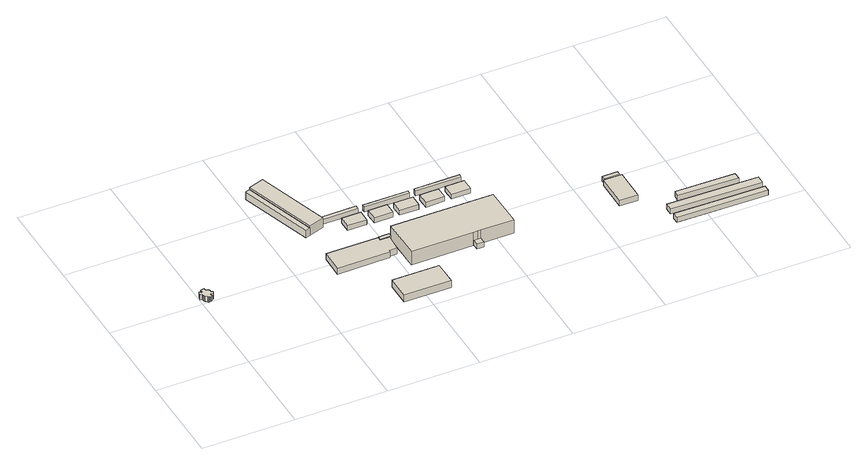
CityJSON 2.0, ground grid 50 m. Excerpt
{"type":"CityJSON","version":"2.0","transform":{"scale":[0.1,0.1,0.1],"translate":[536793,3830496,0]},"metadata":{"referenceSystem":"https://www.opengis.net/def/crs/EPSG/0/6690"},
"CityObjects":{
"building1":{"type":"Building","attributes":{"class":"3003","BuildingDetailAttribute.specifiedBuildingCoverageRate":0.6,"BuildingDetailAttribute.surveyYear":2017,"BuildingTsunamiRiskAttribute.description":"1","BuildingTsunamiRiskAttribute.rank":"2","BuildingTsunamiRiskAttribute.depth":2.81,"BuildingHighTideRiskAttribute.description":"1","BuildingHighTideRiskAttribute.rank":"2","BuildingHighTideRiskAttribute.depth":2,"BuildingIDAttribute.prefecture":"27","BuildingIDAttribute.city":"27125"},"geometry":[{"type":"Solid","lod":"1","boundaries":[[[[0,1,2,3,4,5,6,7,8,9,10,11,12,13,14,15,16,17,18,19,20,21,22,23,24,25,26,27,28,29,30,31,32]],[[31,33,34,32]],[[30,35,33,31]],[[29,36,35,30]],[[28,37,36,29]],[[27,38,37,28]],[[26,39,38,27]],[[25,40,39,26]],[[24,41,40,25]],[[23,42,41,24]],[[22,43,42,23]],[[21,44,43,22]],[[20,45,44,21]],[[19,46,45,20]],[[18,47,46,19]],[[17,48,47,18]],[[16,49,48,17]],[[15,50,49,16]],[[14,51,50,15]],[[13,52,51,14]],[[12,53,52,13]],[[11,54,53,12]],[[10,55,54,11]],[[9,56,55,10]],[[8,57,56,9]],[[7,58,57,8]],[[6,59,58,7]],[[5,60,59,6]],[[4,61,60,5]],[[3,62,61,4]],[[2,63,62,3]],[[1,64,63,2]],[[0,65,64,1]],[[32,34,65,0]],[[33,35,36,37,38,39,40,41,42,43,44,45,46,47,48,49,50,51,52,53,54,55,56,57,58,59,60,61,62,63,64,65,34]]]]}]},
"building2":{"type":"Building","attributes":{"計測周辺長":88.62,"1/2500図郭":91,"区名":"住之江区","町丁目名称":"南港南７丁目","街区番号":3,"class":"3003","usage":"452","measuredHeight":4.7,"storeysAboveGround":1,"BuildingDetailAttribute.buildingRoofEdgeArea":104.43,"BuildingDetailAttribute.buildingStructureType":"610","BuildingDetailAttribute.buildingStructureOrgType":"2","BuildingDetailAttribute.detailedUsage":"1610","BuildingDetailAttribute.specifiedBuildingCoverageRate":0.6,"BuildingDetailAttribute.surveyYear":2017,"BuildingHighTideRiskAttribute.description":"1","BuildingHighTideRiskAttribute.rank":"2","BuildingHighTideRiskAttribute.depth":1.78,"BuildingIDAttribute.prefecture":"27","BuildingIDAttribute.city":"27125"},"geometry":[{"type":"Solid","lod":"1","boundaries":[[[[66,67,68,69]],[[68,70,71,69]],[[67,72,70,68]],[[66,73,72,67]],[[69,71,73,66]],[[70,72,73,71]]]]}]},
"building3":{"type":"Building","attributes":{"計測周辺長":101.3,"1/2500図郭":91,"区名":"住之江区","町丁目名称":"南港南７丁目","街区番号":3,"class":"3001","usage":"452","measuredHeight":6.1,"storeysAboveGround":1,"BuildingDetailAttribute.buildingRoofEdgeArea":369.72,"BuildingDetailAttribute.buildingStructureType":"610","BuildingDetailAttribute.buildingStructureOrgType":"2","BuildingDetailAttribute.detailedUsage":"1610","BuildingDetailAttribute.specifiedBuildingCoverageRate":0.6,"BuildingDetailAttribute.surveyYear":2017,"BuildingHighTideRiskAttribute.description":"1","BuildingHighTideRiskAttribute.rank":"2","BuildingHighTideRiskAttribute.depth":1.75,"BuildingIDAttribute.prefecture":"27","BuildingIDAttribute.city":"27125"},"geometry":[{"type":"Solid","lod":"1","boundaries":[[[[69,74,75,66]],[[75,76,77,66]],[[74,78,76,75]],[[69,79,78,74]],[[66,77,79,69]],[[76,78,79,77]]]]}]},
"building4":{"type":"Building","attributes":{"計測周辺長":91.32,"1/2500図郭":91,"区名":"住之江区","町丁目名称":"南港南７丁目","街区番号":3,"class":"3001","usage":"452","measuredHeight":3.6,"storeysAboveGround":2,"BuildingDetailAttribute.buildingRoofEdgeArea":403.12,"BuildingDetailAttribute.buildingStructureType":"603","BuildingDetailAttribute.buildingStructureOrgType":"3","BuildingDetailAttribute.detailedUsage":"1610","BuildingDetailAttribute.specifiedBuildingCoverageRate":0.6,"BuildingDetailAttribute.surveyYear":2017,"BuildingHighTideRiskAttribute.description":"1","BuildingHighTideRiskAttribute.rank":"2","BuildingHighTideRiskAttribute.depth":1.84,"BuildingIDAttribute.prefecture":"27","BuildingIDAttribute.city":"27125"},"geometry":[{"type":"Solid","lod":"1","boundaries":[[[[80,81,82,83,84,85,86,87]],[[86,88,89,87]],[[85,90,88,86]],[[84,91,90,85]],[[83,92,91,84]],[[82,93,92,83]],[[81,94,93,82]],[[80,95,94,81]],[[87,89,95,80]],[[88,90,91,92,93,94,95,89]]]]}]},
"building5":{"type":"Building","attributes":{"計測周辺長":76.98,"1/2500図郭":91,"区名":"住之江区","町丁目名称":"南港南７丁目","街区番号":3,"class":"3001","usage":"452","measuredHeight":4.4,"storeysAboveGround":1,"BuildingDetailAttribute.buildingRoofEdgeArea":332.96,"BuildingDetailAttribute.buildingStructureType":"610","BuildingDetailAttribute.buildingStructureOrgType":"2","BuildingDetailAttribute.detailedUsage":"1610","BuildingDetailAttribute.specifiedBuildingCoverageRate":0.6,"BuildingDetailAttribute.surveyYear":2017,"BuildingHighTideRiskAttribute.description":"1","BuildingHighTideRiskAttribute.rank":"2","BuildingHighTideRiskAttribute.depth":2.05,"BuildingIDAttribute.prefecture":"27","BuildingIDAttribute.city":"27125"},"geometry":[{"type":"Solid","lod":"1","boundaries":[[[[96,97,98,99]],[[98,100,101,99]],[[97,102,100,98]],[[96,103,102,97]],[[99,101,103,96]],[[100,102,103,101]]]]}]},
"building6":{"type":"Building","attributes":{"計測周辺長":43.56,"1/2500図郭":91,"区名":"住之江区","町丁目名称":"南港南７丁目","街区番号":3,"class":"3003","usage":"452","storeysAboveGround":1,"BuildingDetailAttribute.buildingRoofEdgeArea":43.13,"BuildingDetailAttribute.buildingStructureType":"610","BuildingDetailAttribute.buildingStructureOrgType":"2","BuildingDetailAttribute.detailedUsage":"1610","BuildingDetailAttribute.specifiedBuildingCoverageRate":0.6,"BuildingDetailAttribute.surveyYear":2017,"BuildingHighTideRiskAttribute.description":"1","BuildingHighTideRiskAttribute.rank":"2","BuildingHighTideRiskAttribute.depth":1.66,"BuildingIDAttribute.prefecture":"27","BuildingIDAttribute.city":"27125"},"geometry":[{"type":"Solid","lod":"1","boundaries":[[[[104,105,106,107]],[[106,108,109,107]],[[105,110,108,106]],[[104,111,110,105]],[[107,109,111,104]],[[108,110,111,109]]]]}]},
"building7":{"type":"Building","attributes":{"計測周辺長":33.85,"1/2500図郭":91,"区名":"住之江区","町丁目名称":"南港南７丁目","街区番号":3,"class":"3003","usage":"452","storeysAboveGround":1,"BuildingDetailAttribute.buildingRoofEdgeArea":68.13,"BuildingDetailAttribute.buildingStructureType":"610","BuildingDetailAttribute.buildingStructureOrgType":"2","BuildingDetailAttribute.detailedUsage":"1610","BuildingDetailAttribute.specifiedBuildingCoverageRate":0.6,"BuildingDetailAttribute.surveyYear":2017,"BuildingHighTideRiskAttribute.description":"1","BuildingHighTideRiskAttribute.rank":"2","BuildingHighTideRiskAttribute.depth":1.8,"BuildingIDAttribute.prefecture":"27","BuildingIDAttribute.city":"27125"},"geometry":[{"type":"Solid","lod":"1","boundaries":[[[[112,113,114,115]],[[114,116,117,115]],[[113,118,116,114]],[[112,119,118,113]],[[115,117,119,112]],[[116,118,119,117]]]]}]},
"building8":{"type":"Building","attributes":{"class":"3001","BuildingDetailAttribute.specifiedBuildingCoverageRate":0.6,"BuildingDetailAttribute.surveyYear":2017,"BuildingHighTideRiskAttribute.description":"1","BuildingHighTideRiskAttribute.rank":"2","BuildingHighTideRiskAttribute.depth":1.89,"BuildingIDAttribute.prefecture":"27","BuildingIDAttribute.city":"27125"},"geometry":[{"type":"Solid","lod":"1","boundaries":[[[[120,121,122,123]],[[122,124,125,123]],[[121,126,124,122]],[[120,127,126,121]],[[123,125,127,120]],[[124,126,127,125]]]]}]},
"building9":{"type":"Building","attributes":{"計測周辺長":33.86,"1/2500図郭":91,"区名":"住之江区","町丁目名称":"南港南７丁目","街区番号":3,"class":"3003","usage":"452","storeysAboveGround":1,"BuildingDetailAttribute.buildingRoofEdgeArea":68.33,"BuildingDetailAttribute.buildingStructureType":"610","BuildingDetailAttribute.buildingStructureOrgType":"2","BuildingDetailAttribute.detailedUsage":"1610","BuildingDetailAttribute.specifiedBuildingCoverageRate":0.6,"BuildingDetailAttribute.surveyYear":2017,"BuildingHighTideRiskAttribute.description":"1","BuildingHighTideRiskAttribute.rank":"2","BuildingHighTideRiskAttribute.depth":1.99,"BuildingIDAttribute.prefecture":"27","BuildingIDAttribute.city":"27125"},"geometry":[{"type":"Solid","lod":"1","boundaries":[[[[128,129,130,131]],[[130,132,133,131]],[[129,134,132,130]],[[128,135,134,129]],[[131,133,135,128]],[[132,134,135,133]]]]}]},
"building10":{"type":"Building","attributes":{"計測周辺長":52.46,"1/2500図郭":91,"区名":"住之江区","町丁目名称":"南港南７丁目","街区番号":3,"class":"3003","usage":"452","storeysAboveGround":1,"BuildingDetailAttribute.buildingRoofEdgeArea":45.32,"BuildingDetailAttribute.buildingStructureType":"610","BuildingDetailAttribute.buildingStructureOrgType":"2","BuildingDetailAttribute.detailedUsage":"1610","BuildingDetailAttribute.specifiedBuildingCoverageRate":0.6,"BuildingDetailAttribute.surveyYear":2017,"BuildingHighTideRiskAttribute.description":"1","BuildingHighTideRiskAttribute.rank":"2","BuildingHighTideRiskAttribute.depth":2.24,"BuildingIDAttribute.prefecture":"27","BuildingIDAttribute.city":"27125"},"geometry":[{"type":"Solid","lod":"1","boundaries":[[[[136,137,138,139]],[[138,140,141,139]],[[137,142,140,138]],[[136,143,142,137]],[[139,141,143,136]],[[140,142,143,141]]]]}]},
"building11":{"type":"Building","attributes":{"計測周辺長":33.98,"1/2500図郭":91,"区名":"住之江区","町丁目名称":"南港南７丁目","街区番号":3,"class":"3003","usage":"452","storeysAboveGround":1,"BuildingDetailAttribute.buildingRoofEdgeArea":68.39,"BuildingDetailAttribute.buildingStructureType":"610","BuildingDetailAttribute.buildingStructureOrgType":"2","BuildingDetailAttribute.detailedUsage":"1610","BuildingDetailAttribute.specifiedBuildingCoverageRate":0.6,"BuildingDetailAttribute.surveyYear":2017,"BuildingHighTideRiskAttribute.description":"1","BuildingHighTideRiskAttribute.rank":"2","BuildingHighTideRiskAttribute.depth":2.31,"BuildingIDAttribute.prefecture":"27","BuildingIDAttribute.city":"27125"},"geometry":[{"type":"Solid","lod":"1","boundaries":[[[[144,145,146,147]],[[146,148,149,147]],[[145,150,148,146]],[[144,151,150,145]],[[147,149,151,144]],[[148,150,151,149]]]]}]},
"building12":{"type":"Building","attributes":{"計測周辺長":162.3,"1/2500図郭":91,"区名":"住之江区","町丁目名称":"南港南７丁目","街区番号":3,"class":"3001","usage":"452","measuredHeight":8.3,"storeysAboveGround":2,"BuildingDetailAttribute.buildingRoofEdgeArea":1245.45,"BuildingDetailAttribute.buildingStructureType":"603","BuildingDetailAttribute.buildingStructureOrgType":"3","BuildingDetailAttribute.detailedUsage":"1610","BuildingDetailAttribute.specifiedBuildingCoverageRate":0.6,"BuildingDetailAttribute.surveyYear":2017,"BuildingHighTideRiskAttribute.description":"1","BuildingHighTideRiskAttribute.rank":"2","BuildingHighTideRiskAttribute.depth":1.82,"BuildingIDAttribute.prefecture":"27","BuildingIDAttribute.city":"27125"},"geometry":[{"type":"Solid","lod":"1","boundaries":[[[[152,153,154,155,156,157,158]],[[157,159,160,158]],[[156,161,159,157]],[[155,162,161,156]],[[154,163,162,155]],[[153,164,163,154]],[[152,165,164,153]],[[158,160,165,152]],[[159,161,162,163,164,165,160]]]]}]},
"building13":{"type":"Building","attributes":{"計測周辺長":162.3,"1/2500図郭":91,"区名":"住之江区","町丁目名称":"南港南７丁目","街区番号":3,"class":"3003","usage":"452","measuredHeight":3.1,"storeysAboveGround":2,"BuildingDetailAttribute.buildingRoofEdgeArea":1245.45,"BuildingDetailAttribute.buildingStructureType":"603","BuildingDetailAttribute.buildingStructureOrgType":"3","BuildingDetailAttribute.detailedUsage":"1610","BuildingDetailAttribute.specifiedBuildingCoverageRate":0.6,"BuildingDetailAttribute.surveyYear":2017,"BuildingHighTideRiskAttribute.description":"1","BuildingHighTideRiskAttribute.rank":"2","BuildingHighTideRiskAttribute.depth":1.76,"BuildingIDAttribute.prefecture":"27","BuildingIDAttribute.city":"27125"},"geometry":[{"type":"Solid","lod":"1","boundaries":[[[[166,167,168,169,170]],[[169,171,172,170]],[[168,173,171,169]],[[167,174,173,168]],[[166,175,174,167]],[[170,172,175,166]],[[171,173,174,175,172]]]]}]},
"building14":{"type":"Building","attributes":{"計測周辺長":33.75,"1/2500図郭":91,"区名":"住之江区","町丁目名称":"南港南７丁目","街区番号":3,"class":"3003","usage":"452","storeysAboveGround":1,"BuildingDetailAttribute.buildingRoofEdgeArea":67.8,"BuildingDetailAttribute.buildingStructureType":"610","BuildingDetailAttribute.buildingStructureOrgType":"2","BuildingDetailAttribute.detailedUsage":"1610","BuildingDetailAttribute.specifiedBuildingCoverageRate":0.6,"BuildingDetailAttribute.surveyYear":2017,"BuildingHighTideRiskAttribute.description":"1","BuildingHighTideRiskAttribute.rank":"2","BuildingHighTideRiskAttribute.depth":2.31,"BuildingIDAttribute.prefecture":"27","BuildingIDAttribute.city":"27125"},"geometry":[{"type":"Solid","lod":"1","boundaries":[[[[176,177,178,179]],[[178,180,181,179]],[[177,182,180,178]],[[176,183,182,177]],[[179,181,183,176]],[[180,182,183,181]]]]}]},
"building15":{"type":"Building","attributes":{"計測周辺長":53.14,"1/2500図郭":91,"区名":"住之江区","町丁目名称":"南港南７丁目","街区番号":3,"class":"3003","usage":"452","storeysAboveGround":1,"BuildingDetailAttribute.buildingRoofEdgeArea":48.09,"BuildingDetailAttribute.buildingStructureType":"610","BuildingDetailAttribute.buildingStructureOrgType":"2","BuildingDetailAttribute.detailedUsage":"1610","BuildingDetailAttribute.specifiedBuildingCoverageRate":0.6,"BuildingDetailAttribute.surveyYear":2017,"BuildingHighTideRiskAttribute.description":"1","BuildingHighTideRiskAttribute.rank":"2","BuildingHighTideRiskAttribute.depth":2.32,"BuildingIDAttribute.prefecture":"27","BuildingIDAttribute.city":"27125"},"geometry":[{"type":"Solid","lod":"1","boundaries":[[[[184,185,186,187]],[[186,188,189,187]],[[185,190,188,186]],[[184,191,190,185]],[[187,189,191,184]],[[188,190,191,189]]]]}]},
"building16":{"type":"Building","attributes":{"計測周辺長":34.55,"1/2500図郭":91,"区名":"住之江区","町丁目名称":"南港南７丁目","街区番号":3,"class":"3003","usage":"452","storeysAboveGround":1,"BuildingDetailAttribute.buildingRoofEdgeArea":71.56,"BuildingDetailAttribute.buildingStructureType":"610","BuildingDetailAttribute.buildingStructureOrgType":"2","BuildingDetailAttribute.detailedUsage":"1610","BuildingDetailAttribute.specifiedBuildingCoverageRate":0.6,"BuildingDetailAttribute.surveyYear":2017,"BuildingHighTideRiskAttribute.description":"1","BuildingHighTideRiskAttribute.rank":"2","BuildingHighTideRiskAttribute.depth":2.24,"BuildingIDAttribute.prefecture":"27","BuildingIDAttribute.city":"27125"},"geometry":[{"type":"Solid","lod":"1","boundaries":[[[[192,193,194,195]],[[194,196,197,195]],[[193,198,196,194]],[[192,199,198,193]],[[195,197,199,192]],[[196,198,199,197]]]]}]},
"building17":{"type":"Building","attributes":{"計測周辺長":55,"1/2500図郭":91,"区名":"住之江区","町丁目名称":"南港南７丁目","街区番号":3,"class":"3001","usage":"452","measuredHeight":3.6,"storeysAboveGround":1,"BuildingDetailAttribute.buildingRoofEdgeArea":173.49,"BuildingDetailAttribute.buildingStructureType":"610","BuildingDetailAttribute.buildingStructureOrgType":"2","BuildingDetailAttribute.detailedUsage":"1610","BuildingDetailAttribute.specifiedBuildingCoverageRate":0.6,"BuildingDetailAttribute.surveyYear":2017,"BuildingHighTideRiskAttribute.description":"1","BuildingHighTideRiskAttribute.rank":"2","BuildingHighTideRiskAttribute.depth":2.03,"BuildingIDAttribute.prefecture":"27","BuildingIDAttribute.city":"27125"},"geometry":[{"type":"Solid","lod":"1","boundaries":[[[[200,201,202,203]],[[202,204,205,203]],[[201,206,204,202]],[[200,207,206,201]],[[203,205,207,200]],[[204,206,207,205]]]]}]},
"building18":{"type":"Building","attributes":{"計測周辺長":21.1,"1/2500図郭":91,"区名":"住之江区","町丁目名称":"南港南７丁目","街区番号":3,"class":"3003","usage":"452","storeysAboveGround":1,"BuildingDetailAttribute.buildingRoofEdgeArea":18.68,"BuildingDetailAttribute.buildingStructureType":"610","BuildingDetailAttribute.buildingStructureOrgType":"2","BuildingDetailAttribute.detailedUsage":"1610","BuildingDetailAttribute.specifiedBuildingCoverageRate":0.6,"BuildingDetailAttribute.surveyYear":2017,"BuildingHighTideRiskAttribute.description":"1","BuildingHighTideRiskAttribute.rank":"2","BuildingHighTideRiskAttribute.depth":2.04,"BuildingIDAttribute.prefecture":"27","BuildingIDAttribute.city":"27125"},"geometry":[{"type":"Solid","lod":"1","boundaries":[[[[208,209,210,211]],[[210,212,213,211]],[[209,214,212,210]],[[208,215,214,209]],[[211,213,215,208]],[[212,214,215,213]]]]}]},
"building19":{"type":"Building","attributes":{"計測周辺長":105.03,"1/2500図郭":91,"区名":"住之江区","町丁目名称":"南港南７丁目","街区番号":3,"class":"3001","usage":"452","storeysAboveGround":1,"BuildingDetailAttribute.buildingRoofEdgeArea":171.5,"BuildingDetailAttribute.buildingStructureType":"603","BuildingDetailAttribute.buildingStructureOrgType":"3","BuildingDetailAttribute.detailedUsage":"1610","BuildingDetailAttribute.specifiedBuildingCoverageRate":0.6,"BuildingDetailAttribute.surveyYear":2017,"BuildingHighTideRiskAttribute.description":"1","BuildingHighTideRiskAttribute.rank":"2","BuildingHighTideRiskAttribute.depth":2.02,"BuildingIDAttribute.prefecture":"27","BuildingIDAttribute.city":"27125"},"geometry":[{"type":"Solid","lod":"1","boundaries":[[[[216,217,218,219]],[[218,220,221,219]],[[217,222,220,218]],[[216,223,222,217]],[[219,221,223,216]],[[220,222,223,221]]]]}]},
"building20":{"type":"Building","attributes":{"計測周辺長":107.3,"1/2500図郭":91,"区名":"住之江区","町丁目名称":"南港南７丁目","街区番号":3,"class":"3001","usage":"452","storeysAboveGround":1,"BuildingDetailAttribute.buildingRoofEdgeArea":221.25,"BuildingDetailAttribute.buildingStructureType":"603","BuildingDetailAttribute.buildingStructureOrgType":"3","BuildingDetailAttribute.detailedUsage":"1610","BuildingDetailAttribute.specifiedBuildingCoverageRate":0.6,"BuildingDetailAttribute.surveyYear":2017,"BuildingHighTideRiskAttribute.description":"1","BuildingHighTideRiskAttribute.rank":"2","BuildingHighTideRiskAttribute.depth":2.14,"BuildingIDAttribute.prefecture":"27","BuildingIDAttribute.city":"27125"},"geometry":[{"type":"Solid","lod":"1","boundaries":[[[[224,225,226,227]],[[226,228,229,227]],[[225,230,228,226]],[[224,231,230,225]],[[227,229,231,224]],[[228,230,231,229]]]]}]},
"building21":{"type":"Building","attributes":{"計測周辺長":72.29,"1/2500図郭":91,"区名":"住之江区","町丁目名称":"南港南７丁目","街区番号":3,"class":"3001","usage":"452","storeysAboveGround":1,"BuildingDetailAttribute.buildingRoofEdgeArea":121.53,"BuildingDetailAttribute.buildingStructureType":"603","BuildingDetailAttribute.buildingStructureOrgType":"3","BuildingDetailAttribute.detailedUsage":"1610","BuildingDetailAttribute.specifiedBuildingCoverageRate":0.6,"BuildingDetailAttribute.surveyYear":2017,"BuildingHighTideRiskAttribute.description":"1","BuildingHighTideRiskAttribute.rank":"2","BuildingHighTideRiskAttribute.depth":2.08,"BuildingIDAttribute.prefecture":"27","BuildingIDAttribute.city":"27125"},"geometry":[{"type":"Solid","lod":"1","boundaries":[[[[232,233,234,235]],[[234,236,237,235]],[[233,238,236,234]],[[232,239,238,233]],[[235,237,239,232]],[[236,238,239,237]]]]}]}
},
"vertices":[
[37,502,8],[34,502,8],[32,510,8],[21,517,8],[18,522,8],[17,526,8],[16,531,8],[15,537,8],[4,537,8],[12,560,8],[21,552,8],[26,556,8],[22,563,8],[22,566,8],[27,571,8],[32,572,8],[38,572,8],[44,572,8],[45,561,8],[58,557,8],[63,550,8],[64,545,8],[64,542,8],[65,538,8],[74,535,8],[73,529,8],[65,514,8],[55,520,8],[52,518,8],[57,507,8],[50,503,8],[45,502,8],[41,502,8],[45,502,38],[41,502,38],[50,503,38],[57,507,38],[52,518,38],[55,520,38],[65,514,38],[73,529,38],[74,535,38],[65,538,38],[64,542,38],[64,545,38],[63,550,38],[58,557,38],[45,561,38],[44,572,38],[38,572,38],[32,572,38],[27,571,38],[22,566,38],[22,563,38],[26,556,38],[21,552,38],[12,560,38],[4,537,38],[15,537,38],[16,531,38],[17,526,38],[18,522,38],[21,517,38],[32,510,38],[34,502,38],[37,502,38],
[683,709,42],[659,701,42],[531,1099,42],[555,1106,42],[531,1099,89],[555,1106,89],[659,701,89],[683,709,89],
[639,1133,42],[767,736,42],[767,736,103],[683,709,103],[639,1133,103],[555,1106,103],
[668,381,42],[671,508,42],[951,509,42],[952,489,42],[1004,489,42],[997,394,42],[955,394,42],[953,384,42],[955,394,78],[953,384,78],[997,394,78],[1004,489,78],[952,489,78],[951,509,78],[671,508,78],[668,381,78],
[862,46,40],[862,177,40],[1116,177,40],[1116,45,40],[1116,177,84],[1116,45,84],[862,177,84],[862,46,84],
[773,781,42],[968,783,42],[969,761,42],[773,759,42],[969,761,72],[773,759,72],[968,783,72],[773,781,72],
[864,663,42],[864,729,42],[968,729,42],[967,663,42],[968,729,72],[967,663,72],[864,729,72],[864,663,72],
[959,498,41],[959,520,41],[1017,520,41],[1017,498,41],[1017,520,71],[1017,498,71],[959,520,71],[959,498,71],
[1006,728,39],[1109,729,39],[1109,663,39],[1007,661,39],[1109,663,69],[1007,661,69],[1109,729,69],[1006,728,69],
[1004,763,37],[1004,781,37],[1248,782,37],[1248,763,37],[1248,782,67],[1248,763,67],[1004,781,67],[1004,763,67],
[1144,664,37],[1143,729,37],[1248,729,37],[1248,664,37],[1248,729,67],[1248,664,67],[1143,729,67],[1144,664,67],
[1021,289,39],[1021,512,39],[1574,512,39],[1576,290,39],[1396,290,39],[1380,290,39],[1358,290,39],[1380,290,122],[1358,290,122],[1396,290,122],[1576,290,122],[1574,512,122],[1021,512,122],[1021,289,122],
[1380,290,43],[1396,290,43],[1395,254,43],[1358,254,43],[1358,290,43],[1358,254,74],[1358,290,74],[1395,254,74],[1396,290,74],[1380,290,74],
[1284,728,37],[1387,730,37],[1388,664,37],[1285,662,37],[1388,664,67],[1285,662,67],[1387,730,67],[1284,728,67],
[1281,763,37],[1281,783,37],[1527,783,37],[1527,764,37],[1527,783,67],[1527,764,67],[1281,783,67],[1281,763,67],
[1423,731,38],[1527,732,38],[1528,663,38],[1425,662,38],[1528,663,68],[1425,662,68],[1527,732,68],[1423,731,68],
[2126,251,39],[2128,428,39],[2226,427,39],[2224,250,39],[2226,427,75],[2224,250,75],[2128,428,75],[2126,251,75],
[2137,438,40],[2136,461,40],[2219,461,40],[2220,439,40],[2219,461,70],[2220,439,70],[2136,461,70],[2137,438,70],
[2318,17,38],[2318,52,38],[2808,45,38],[2808,10,38],[2808,45,68],[2808,10,68],[2318,52,68],[2318,17,68],
[2318,87,39],[2320,130,39],[2810,122,39],[2810,75,39],[2810,122,69],[2810,75,69],[2320,130,69],[2318,87,69],
[2397,166,39],[2399,201,39],[2721,196,39],[2722,156,39],[2721,196,69],[2722,156,69],[2399,201,69],[2397,166,69]
]}
